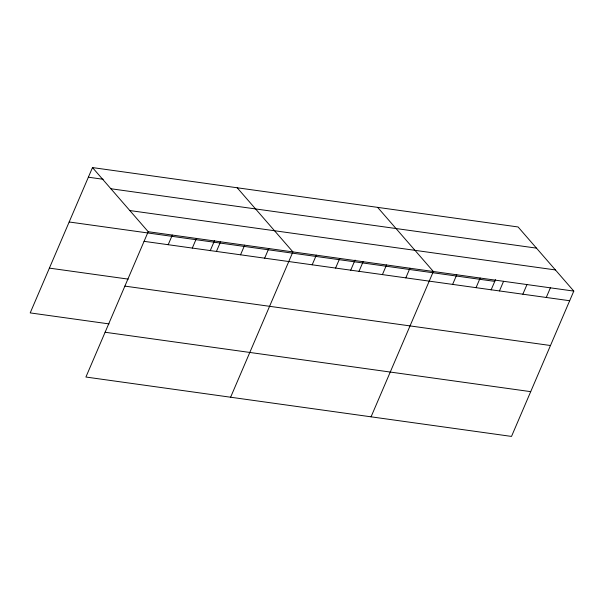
<?xml version="1.0" encoding="UTF-8"?>
<svg xmlns="http://www.w3.org/2000/svg" width="604" height="604" viewBox="0 0 604 604"><rect width="100%" height="100%" fill="white"/><g stroke="black" fill="none" stroke-linecap="round" stroke-linejoin="round"><path stroke-width="0.91" d="M92.487 167.58L148.199 231.709L85.911 377.032L511.512 436.42L573.8 291.098L518.089 226.968L92.487 167.58L30.2 312.902L109.045 323.903M168.191 244.703L172.314 235.077M192.306 248.07L196.436 238.437M210.207 250.72L214.609 240.46M216.421 251.438L220.551 241.804M240.543 254.805L244.665 245.171M264.658 258.165L268.788 248.538M230.615 397.221L292.902 251.898L237.191 187.768M312.185 264.801L316.315 255.167M335.59 268.063L339.72 258.437M350.66 270.32L355.054 260.06M359.002 271.332L363.125 261.698M382.408 274.601L386.537 264.967M405.812 277.863L409.942 268.236M371.067 416.82L433.355 271.498L377.636 207.368M452.63 284.401L456.76 274.767M476.043 287.663L480.165 278.036M491.105 289.92L495.506 279.66M499.448 290.932L503.577 281.298M522.853 294.201L526.982 284.567M546.265 297.462L550.395 287.836M88.358 177.206L103.201 179.282M110.872 188.742L536.473 248.131M129.815 210.547L555.416 269.935M148.199 231.709L573.8 291.098M69.166 221.985L494.767 281.381M144.069 241.343L569.67 300.732M49.392 268.123L128.237 279.123M124.877 286.115L550.478 345.511M105.104 332.253L530.705 391.649"/></g></svg>
